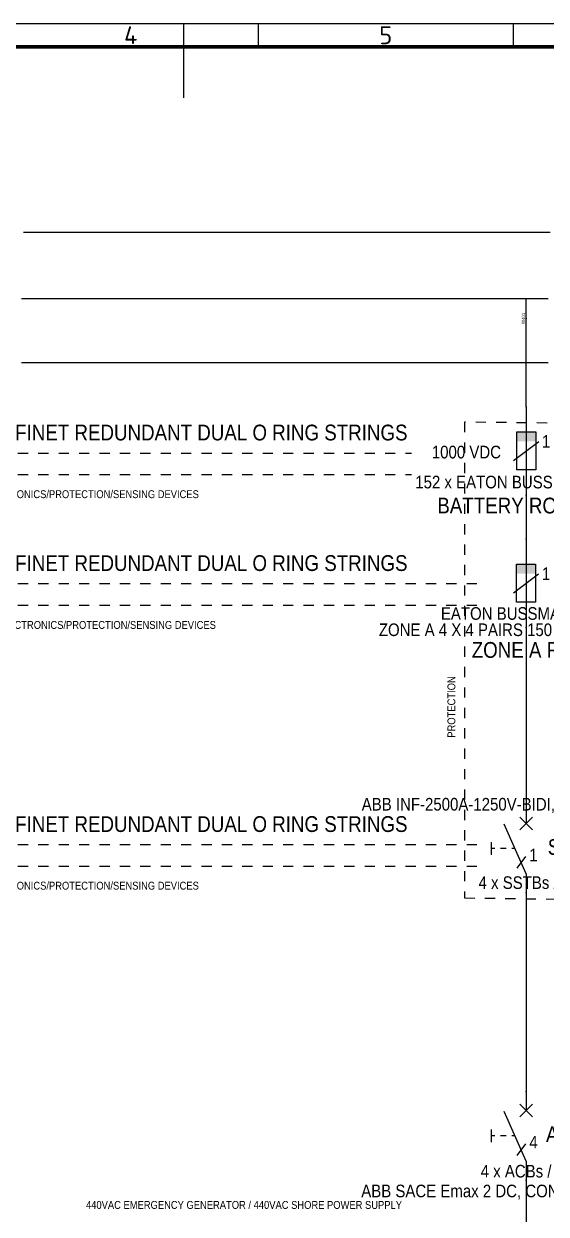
# Paper-space layout 'Layout1' of a CAD drawing. Header units: millimetres. Extents: x 340 to 1181, y -1 to 593.
# Drawn here: x 519.5 to 621.9, y 353.1 to 586.5 of the extents above; entities that cross this region are included whole.
import ezdxf
from ezdxf.enums import TextEntityAlignment as Align

# ---------------------------------------------------------------- set-up
doc = ezdxf.new("R2010")
doc.units = ezdxf.units.MM
doc.linetypes.add('DASHED', pattern=[4, 2, -2])
doc.layers.add('00_Paper_Layout_ Text', color=7, linetype='Continuous')
doc.layers.add('SLEHTI1', color=7, linetype='Continuous')
doc.layers.add('00_Paper_Layout_Thick', color=7, linetype='Continuous', lineweight=70)
doc.layers.add('00_Paper_Layout_Thin', color=7, linetype='Continuous', lineweight=25)
doc.styles.add('ELECTRICAL_GENERAL', font='arial.ttf', dxfattribs={"width": 0.85})
doc.styles.add('ELECTRICAL_ID', font='arial.ttf', dxfattribs={"width": 0.85})
doc.styles.add('S000 H00', font='isocpeur.ttf')

# ---------------------------------------------------------------- blocks, each defined once
blk = doc.blocks.new('C-Job Border A1 LANDSCAPE')
at = {"layer": '00_Paper_Layout_Thick'}
blk.add_line((830.25, 583), (21, 583), dxfattribs=at)
at = {"layer": '00_Paper_Layout_Thin'}
for p, q in [((834.75, 587.5), (16.5, 587.5)), ((211, 587.5), (211, 573)), ((225.63, 587.5), (225.63, 583)), ((275.63, 587.5), (275.63, 583))]:
    blk.add_line(p, q, dxfattribs=at)
at = {"layer": '00_Paper_Layout_ Text', "style": 'S000 H00'}
for s, p in [('4', (200.63, 585.25)), ('5', (250.63, 585.25))]:
    blk.add_text(s, height=3.5, dxfattribs=at).set_placement(p, align=Align.MIDDLE_CENTER)
blk = doc.blocks.new('IECSLD_0402')
at = {"color": 0, "linetype": 'Continuous', "lineweight": -3}
for p, q in [((0, 0), (0, -3)), ((0, -11), (-3.5, -3.12)), ((-5.5, -8), (-5.5, -6)), ((0, -11), (0, -14))]:
    blk.add_line(p, q, dxfattribs=at)
at = {"color": 7, "linetype": 'Continuous', "lineweight": -3}
for p, q in [((-1, -4), (1, -2)), ((-1, -2), (1, -4)), ((-5, -7), (-5.5, -7)), ((-3.2, -7), (-4.1, -7)), ((-1.78, -7), (-2.3, -7)), ((-0.13, -8.25), (-1.5, -10.09))]:
    blk.add_line(p, q, dxfattribs=at)
at = {"color": 0, "linetype": 'Continuous', "lineweight": -3}
for p in [(0, 0), (0, -14)]:
    blk.add_point(p, dxfattribs=at)
at = {"color": 7, "lineweight": -3, "width": 0.85}
for tag, height, style, flags, p in [('E_OBJECTID', 2.5, 'ELECTRICAL_ID', 8, (-7.5, -1)), ('E_ELPOSID', 2.5, 'ELECTRICAL_ID', 8, (-7.5, -4.5)), ('E_AA', 2, 'ELECTRICAL_GENERAL', 8, (-7.5, -12)), ('E_OVERCURRENTPROTECTIONTYPE', 2, 'ELECTRICAL_GENERAL', 9, (-7.5, -15)), ('E_OVERCURRENTPROTECTION', 2, 'ELECTRICAL_GENERAL', 9, (-7.5, -18)), ('E_FRAMESIZE', 2, 'ELECTRICAL_GENERAL', 9, (-7.5, -21)), ('E_ELEC1', 2, 'ELECTRICAL_GENERAL', 8, (-7.5, -24)), ('E_ELEC2', 2, 'ELECTRICAL_GENERAL', 8, (-7.5, -27))]:
    blk.add_attdef(tag, text='', height=height, dxfattribs=dict(at, style=style, flags=flags)).set_placement(p, align=Align.RIGHT)
at = {"color": 7, "lineweight": -3, "style": 'ELECTRICAL_GENERAL', "width": 0.85, "flags": 8}
blk.add_attdef('E_PHASE', (2, -1), '', height=1.5, dxfattribs=at)
at = {"color": 7, "lineweight": -3, "style": 'ELECTRICAL_ID', "width": 0.85, "flags": 9}
blk.add_attdef('E_GROUPNUMBER', text='', height=1.5, dxfattribs=at).set_placement((-2, -1), align=Align.TOP_RIGHT)
at = {"color": 7, "lineweight": -3, "style": 'ELECTRICAL_ID', "width": 0.85}
blk.add_attdef('E_ID', text='', height=2.5, dxfattribs=at).set_placement((-7.5, -8), align=Align.RIGHT)
at = {"color": 7, "lineweight": -3, "style": 'ELECTRICAL_GENERAL', "width": 0.85, "flags": 8}
blk.add_attdef('E_POLES', text='', height=2, dxfattribs=at).set_placement((0.5, -8), align=Align.MIDDLE_LEFT)
blk = doc.blocks.new('KAAPELIN1')
at = {"color": 7, "linetype": 'ByBlock', "lineweight": -3}
blk.add_point((0, 0), dxfattribs=at)
at = {"color": 7, "lineweight": -3, "width": 0.85}
for tag, height, style, p in [('E_ID', 2.5, 'ELECTRICAL_ID', (0, 1)), ('E_TYPE', 2, 'ELECTRICAL_GENERAL', (0, -3))]:
    blk.add_attdef(tag, text='', height=height, dxfattribs=dict(at, style=style)).set_placement(p, align=Align.CENTER)
at = {"color": 7, "lineweight": -3, "style": 'ELECTRICAL_GENERAL', "width": 0.85}
for tag, flags, p in [('E_FROM_LOCATION', 1, (0, -6)), ('E_FROM_ID', 1, (0, -9)), ('E_TO_LOCATION', 1, (0, -12)), ('E_LENGTH', 1, (0, -18)), ('E_TO_ID', 1, (0, -15)), ('E_REMARKS', 1, (0, -21)), ('E_SUPPLIER', 9, (0, -30)), ('E_CLASS', 1, (0, -27)), ('E_ITEM', 1, (0, -24)), ('E_INSTALLER', 9, (0, -33)), ('E_VOLTAGE', 9, (0, -36))]:
    blk.add_attdef(tag, text='', height=2, dxfattribs=dict(at, flags=flags)).set_placement(p, align=Align.CENTER)
blk = doc.blocks.new('IECSLD_0201')
at = {"color": 0, "linetype": 'Continuous', "lineweight": -3}
for p, q in [((0, 0), (0, -14)), ((-1.5, -10), (-1.5, -4)), ((-1.5, -4), (1.5, -4)), ((1.5, -4), (1.5, -10)), ((1.5, -10), (-1.5, -10))]:
    blk.add_line(p, q, dxfattribs=at)
at = {"color": 7, "linetype": 'Continuous', "lineweight": -3}
blk.add_line((-2, -8.5), (2, -5.5), dxfattribs=at)
at = {"color": 0, "linetype": 'Continuous', "lineweight": -3}
for p in [(0, 0), (0, -14)]:
    blk.add_point(p, dxfattribs=at)
at = {"color": 0, "lineweight": -3}
blk.add_solid([(-1.5, -5.5), (1.5, -5.5), (-1.5, -4), (1.5, -4)], dxfattribs=at)
at = {"color": 7, "lineweight": -3, "width": 0.85}
for tag, height, style, flags, p in [('E_OBJECTID', 2.5, 'ELECTRICAL_ID', 8, (-4, -1)), ('E_ELPOSID', 2.5, 'ELECTRICAL_ID', 8, (-4, -4.5)), ('E_AA', 2, 'ELECTRICAL_GENERAL', 8, (-4, -12)), ('E_OVERCURRENTPROTECTIONTYPE', 2, 'ELECTRICAL_GENERAL', 9, (-4, -15)), ('E_OVERCURRENTPROTECTION', 2, 'ELECTRICAL_GENERAL', 9, (-4, -18)), ('E_FRAMESIZE', 2, 'ELECTRICAL_GENERAL', 9, (-4, -21)), ('E_ELEC1', 2, 'ELECTRICAL_GENERAL', 8, (-4, -24)), ('E_ELEC2', 2, 'ELECTRICAL_GENERAL', 8, (-4, -27))]:
    blk.add_attdef(tag, text='', height=height, dxfattribs=dict(at, style=style, flags=flags)).set_placement(p, align=Align.RIGHT)
at = {"color": 7, "lineweight": -3, "style": 'ELECTRICAL_GENERAL', "width": 0.85, "flags": 8}
blk.add_attdef('E_PHASE', (2, -1), '', height=1.5, dxfattribs=at)
at = {"color": 7, "lineweight": -3, "style": 'ELECTRICAL_ID', "width": 0.85, "flags": 9}
blk.add_attdef('E_GROUPNUMBER', text='', height=1.5, dxfattribs=at).set_placement((-2, -1), align=Align.TOP_RIGHT)
at = {"color": 7, "lineweight": -3, "style": 'ELECTRICAL_ID', "width": 0.85}
blk.add_attdef('E_ID', text='', height=2.5, dxfattribs=at).set_placement((-4, -8), align=Align.RIGHT)
at = {"color": 7, "lineweight": -3, "style": 'ELECTRICAL_GENERAL', "width": 0.85, "flags": 8}
blk.add_attdef('E_POLES', text='', height=2, dxfattribs=at).set_placement((2.5, -5.5), align=Align.MIDDLE_LEFT)

psp = doc.layouts.get("Layout1")

# ---------------------------------------------------------------- linework, layer by layer
at = {"layer": 'SLEHTI1', "color": 175, "linetype": 'DASHED', "lineweight": -3}
for p, q in [((402.3, 502.35), (595.47, 502.35)), ((402.3, 498.11), (595.47, 498.11)), ((402.3, 476.77), (609.42, 476.77)), ((402.3, 472.52), (609.42, 472.52)), ((402.3, 425.6), (609.23, 425.6)), ((402.3, 421.36), (609.23, 421.36))]:
    psp.add_line(p, q, dxfattribs=at)
at = {"layer": 'SLEHTI1', "color": 3, "linetype": 'Continuous', "lineweight": -3}
for points in [[(519.39, 545.63), (520.26, 545.63), (521.14, 545.63), (522.01, 545.63), (522.89, 545.63), (523.36, 545.63), (523.76, 545.63), (524.64, 545.63), (525.51, 545.63), (526.39, 545.63), (527.26, 545.63), (527.69, 545.63), (528.14, 545.63), (529.01, 545.63), (529.89, 545.63), (530.76, 545.63), (531.64, 545.63), (532.02, 545.63), (532.51, 545.63), (533.39, 545.63), (534.26, 545.63), (535.14, 545.63), (536.01, 545.63), (536.35, 545.63), (536.89, 545.63), (537.76, 545.63), (538.64, 545.63), (539.51, 545.63), (540.39, 545.63), (540.68, 545.63), (541.26, 545.63), (542.14, 545.63), (543.01, 545.63), (543.89, 545.63), (544.76, 545.63), (545.01, 545.63), (545.64, 545.63), (546.51, 545.63), (547.39, 545.63), (548.26, 545.63), (549.14, 545.63), (549.34, 545.63), (550.01, 545.63), (550.89, 545.63), (551.76, 545.63), (552.64, 545.63), (553.51, 545.63), (553.67, 545.63), (554.39, 545.63), (555.26, 545.63), (556.14, 545.63), (557.01, 545.63), (557.89, 545.63), (558, 545.63), (558.76, 545.63), (559.64, 545.63), (560.51, 545.63), (561.39, 545.63), (562.26, 545.63), (562.34, 545.63), (563.14, 545.63), (564.01, 545.63), (564.89, 545.63), (565.76, 545.63), (566.64, 545.63), (566.67, 545.63), (567.51, 545.63), (568.39, 545.63), (569.26, 545.63), (570.14, 545.63), (571, 545.63), (571.01, 545.63), (571.89, 545.63), (572.76, 545.63), (573.64, 545.63), (574.51, 545.63), (575.33, 545.63), (575.39, 545.63), (576.26, 545.63), (577.14, 545.63), (578.01, 545.63), (578.89, 545.63), (579.66, 545.63), (579.76, 545.63), (580.64, 545.63), (581.51, 545.63), (582.39, 545.63), (583.26, 545.63), (583.99, 545.63), (584.14, 545.63), (585.01, 545.63), (585.89, 545.63), (586.76, 545.63), (587.64, 545.63), (588.32, 545.63), (588.51, 545.63), (589.39, 545.63), (590.26, 545.63), (591.14, 545.63), (592.01, 545.63), (592.65, 545.63), (592.89, 545.63), (593.76, 545.63), (594.64, 545.63), (595.51, 545.63), (596.39, 545.63), (596.98, 545.63), (597.26, 545.63), (598.14, 545.63), (599.01, 545.63), (599.89, 545.63), (600.76, 545.63), (601.32, 545.63), (601.64, 545.63), (602.51, 545.63), (603.39, 545.63), (604.26, 545.63), (605.14, 545.63), (605.65, 545.63), (606.01, 545.63), (606.89, 545.63), (607.76, 545.63), (608.64, 545.63), (609.51, 545.63), (609.98, 545.63), (610.39, 545.63), (611.26, 545.63), (612.14, 545.63), (613.01, 545.63), (613.89, 545.63), (614.31, 545.63), (614.76, 545.63), (615.64, 545.63), (616.51, 545.63), (617.39, 545.63), (618.26, 545.63), (618.64, 545.63), (619.14, 545.63), (620.01, 545.63), (620.89, 545.63), (621.76, 545.63), (622.64, 545.63)], [(519.04, 532.61), (519.91, 532.61), (520.79, 532.61), (521.66, 532.61), (522.54, 532.61), (523.01, 532.61), (523.41, 532.61), (524.29, 532.61), (525.16, 532.61), (526.04, 532.61), (526.91, 532.61), (527.34, 532.61), (527.79, 532.61), (528.66, 532.61), (529.54, 532.61), (530.41, 532.61), (531.29, 532.61), (531.67, 532.61), (532.16, 532.61), (533.04, 532.61), (533.91, 532.61), (534.79, 532.61), (535.66, 532.61), (536, 532.61), (536.54, 532.61), (537.41, 532.61), (538.29, 532.61), (539.16, 532.61), (540.04, 532.61), (540.33, 532.61), (540.91, 532.61), (541.79, 532.61), (542.66, 532.61), (543.54, 532.61), (544.41, 532.61), (544.66, 532.61), (545.29, 532.61), (546.16, 532.61), (547.04, 532.61), (547.91, 532.61), (548.79, 532.61), (548.99, 532.61), (549.66, 532.61), (550.54, 532.61), (551.41, 532.61), (552.29, 532.61), (553.16, 532.61), (553.32, 532.61), (554.04, 532.61), (554.91, 532.61), (555.79, 532.61), (556.66, 532.61), (557.54, 532.61), (557.65, 532.61), (558.41, 532.61), (559.29, 532.61), (560.16, 532.61), (561.04, 532.61), (561.91, 532.61), (561.99, 532.61), (562.79, 532.61), (563.66, 532.61), (564.54, 532.61), (565.41, 532.61), (566.29, 532.61), (566.32, 532.61), (567.16, 532.61), (568.04, 532.61), (568.91, 532.61), (569.79, 532.61), (570.65, 532.61), (570.66, 532.61), (571.54, 532.61), (572.41, 532.61), (573.29, 532.61), (574.16, 532.61), (574.98, 532.61), (575.04, 532.61), (575.91, 532.61), (576.79, 532.61), (577.66, 532.61), (578.54, 532.61), (579.31, 532.61), (579.41, 532.61), (580.29, 532.61), (581.16, 532.61), (582.04, 532.61), (582.91, 532.61), (583.64, 532.61), (583.79, 532.61), (584.66, 532.61), (585.54, 532.61), (586.41, 532.61), (587.29, 532.61), (587.97, 532.61), (588.16, 532.61), (589.04, 532.61), (589.91, 532.61), (590.79, 532.61), (591.66, 532.61), (592.3, 532.61), (592.54, 532.61), (593.41, 532.61), (594.29, 532.61), (595.16, 532.61), (596.04, 532.61), (596.63, 532.61), (596.91, 532.61), (597.79, 532.61), (598.66, 532.61), (599.54, 532.61), (600.41, 532.61), (600.96, 532.61), (601.29, 532.61), (602.16, 532.61), (603.04, 532.61), (603.91, 532.61), (604.79, 532.61), (605.3, 532.61), (605.66, 532.61), (606.54, 532.61), (607.41, 532.61), (608.29, 532.61), (609.16, 532.61), (609.63, 532.61), (610.04, 532.61), (610.91, 532.61), (611.79, 532.61), (612.66, 532.61), (613.54, 532.61), (613.96, 532.61), (614.41, 532.61), (615.29, 532.61), (616.16, 532.61), (617.04, 532.61), (617.91, 532.61), (618.29, 532.61), (618.79, 532.61), (619.66, 532.61), (620.54, 532.61), (621.41, 532.61), (622.29, 532.61)], [(519.03, 520.09), (519.9, 520.09), (520.78, 520.09), (521.65, 520.09), (522.53, 520.09), (523, 520.09), (523.4, 520.09), (524.28, 520.09), (525.15, 520.09), (526.03, 520.09), (526.9, 520.09), (527.33, 520.09), (527.78, 520.09), (528.65, 520.09), (529.53, 520.09), (530.4, 520.09), (531.28, 520.09), (531.66, 520.09), (532.15, 520.09), (533.03, 520.09), (533.9, 520.09), (534.78, 520.09), (535.65, 520.09), (535.99, 520.09), (536.53, 520.09), (537.4, 520.09), (538.28, 520.09), (539.15, 520.09), (540.03, 520.09), (540.32, 520.09), (540.9, 520.09), (541.78, 520.09), (542.65, 520.09), (543.53, 520.09), (544.4, 520.09), (544.65, 520.09), (545.28, 520.09), (546.15, 520.09), (547.03, 520.09), (547.9, 520.09), (548.78, 520.09), (548.98, 520.09), (549.65, 520.09), (550.53, 520.09), (551.4, 520.09), (552.28, 520.09), (553.15, 520.09), (553.31, 520.09), (554.03, 520.09), (554.9, 520.09), (555.78, 520.09), (556.65, 520.09), (557.53, 520.09), (557.65, 520.09), (558.4, 520.09), (559.28, 520.09), (560.15, 520.09), (561.03, 520.09), (561.9, 520.09), (561.98, 520.09), (562.78, 520.09), (563.65, 520.09), (564.53, 520.09), (565.4, 520.09), (566.28, 520.09), (566.31, 520.09), (567.15, 520.09), (568.03, 520.09), (568.9, 520.09), (569.78, 520.09), (570.64, 520.09), (570.65, 520.09), (571.53, 520.09), (572.4, 520.09), (573.28, 520.09), (574.15, 520.09), (574.97, 520.09), (575.03, 520.09), (575.9, 520.09), (576.78, 520.09), (577.65, 520.09), (578.53, 520.09), (579.3, 520.09), (579.4, 520.09), (580.28, 520.09), (581.15, 520.09), (582.03, 520.09), (582.9, 520.09), (583.63, 520.09), (583.78, 520.09), (584.65, 520.09), (585.53, 520.09), (586.4, 520.09), (587.28, 520.09), (587.96, 520.09), (588.15, 520.09), (589.03, 520.09), (589.9, 520.09), (590.78, 520.09), (591.65, 520.09), (592.29, 520.09), (592.53, 520.09), (593.4, 520.09), (594.28, 520.09), (595.15, 520.09), (596.03, 520.09), (596.62, 520.09), (596.9, 520.09), (597.78, 520.09), (598.65, 520.09), (599.53, 520.09), (600.4, 520.09), (600.96, 520.09), (601.28, 520.09), (602.15, 520.09), (603.03, 520.09), (603.9, 520.09), (604.78, 520.09), (605.29, 520.09), (605.65, 520.09), (606.53, 520.09), (607.4, 520.09), (608.28, 520.09), (609.15, 520.09), (609.62, 520.09), (610.03, 520.09), (610.9, 520.09), (611.78, 520.09), (612.65, 520.09), (613.53, 520.09), (613.95, 520.09), (614.4, 520.09), (615.28, 520.09), (616.15, 520.09), (617.03, 520.09), (617.9, 520.09), (618.28, 520.09), (618.78, 520.09), (619.65, 520.09), (620.53, 520.09), (621.4, 520.09), (622.28, 520.09)]]:
    psp.add_lwpolyline(points, dxfattribs=at)
at = {"layer": 'SLEHTI1', "color": 1, "linetype": 'Continuous', "lineweight": -3}
for points in [[(617.97, 511.43), (617.97, 532.61), (617.97, 532.61)], [(617.97, 511.43), (617.97, 532.61), (617.97, 532.61)], [(617.97, 494.11), (617.97, 485.49), (617.93, 485.49)], [(617.93, 468.17), (617.93, 433.47), (617.97, 433.47)], [(617.97, 416.15), (617.97, 377.17)], [(617.97, 359.85), (617.97, 329.53)]]:
    psp.add_lwpolyline(points, dxfattribs=at)
at = {"layer": 'SLEHTI1', "color": 6, "linetype": 'DASHED', "lineweight": -3}
psp.add_lwpolyline([(605.86, 508.41), (605.86, 415.14), (630.07, 414.85), (630.07, 508.12)], close=True, dxfattribs=at)

# ---------------------------------------------------------------- block references
at = {"layer": '00_Paper_Layout_Thin'}
psp.add_blockref('C-Job Border A1 LANDSCAPE', (339.8, -1.01), dxfattribs=at)
at = {"layer": 'SLEHTI1', "color": 1, "linetype": 'Continuous', "lineweight": -3, "xscale": 0.25, "yscale": 0.25, "zscale": 0.25, "rotation": 90}
psp.add_blockref('KAAPELIN1', (617.97, 528.75), dxfattribs=at).add_auto_attribs({'E_ID': 'W401'})
at = {"layer": 'SLEHTI1', "color": 1, "linetype": 'Continuous', "lineweight": -3}
ref = psp.add_blockref('IECSLD_0201', (617.97, 511.43), dxfattribs=dict(at, xscale=1.237436867076458, yscale=1.237436867076458, zscale=1.237436867076458))
ref.add_attrib('E_ID', 'BATTERY ROOM FUSE', dxfattribs={"layer": '0', "color": 7, "lineweight": -3, "height": 3.0936, "style": 'ELECTRICAL_ID', "width": 0.85}).set_placement((640.74, 490.51), align=Align.RIGHT)
ref.add_attrib('E_ELEC1', '152 x EATON BUSSMANN 170M SERIES', dxfattribs={"layer": '0', "color": 7, "lineweight": -3, "height": 2.4749, "style": 'ELECTRICAL_GENERAL', "width": 0.85}).set_placement((651.57, 495.42), align=Align.RIGHT)
ref.add_attrib('E_ELEC2', '1000 VDC', dxfattribs={"layer": '0', "color": 7, "lineweight": -3, "height": 2.475, "style": 'ELECTRICAL_GENERAL', "width": 0.85}).set_placement((613.02, 501.3), align=Align.RIGHT)
ref.add_attrib('E_POLES', '1', dxfattribs={"layer": '0', "color": 7, "lineweight": -3, "height": 2.47, "style": 'ELECTRICAL_GENERAL', "width": 0.85}).set_placement((621.06, 504.63), align=Align.MIDDLE_LEFT)
ref = psp.add_blockref('IECSLD_0201', (617.93, 485.49), dxfattribs=dict(at, xscale=1.237436867076458, yscale=1.237436867076458, zscale=1.237436867076458))
ref.add_attrib('E_ID', 'ZONE A FUSE', dxfattribs={"layer": '0', "color": 7, "lineweight": -3, "height": 3.0936, "style": 'ELECTRICAL_ID', "width": 0.85}).set_placement((631.77, 462.21), align=Align.RIGHT)
ref.add_attrib('E_ELEC1', 'EATON BUSSMANN SIZE 3 FLUSH END', dxfattribs={"layer": '0', "color": 7, "lineweight": -3, "height": 2.4749, "style": 'ELECTRICAL_GENERAL', "width": 0.85}).set_placement((656.1, 469.66), align=Align.RIGHT)
ref.add_attrib('E_ELEC2', 'ZONE A 4 X 4 PAIRS 150 kA INTERRUPT CAPACITY, HIGH SPEED DC FUSES', dxfattribs={"layer": '0', "color": 7, "lineweight": -3, "height": 2.4749, "style": 'ELECTRICAL_GENERAL', "width": 0.85}).set_placement((695.86, 466.47), align=Align.RIGHT)
ref.add_attrib('E_POLES', '1', dxfattribs={"layer": '0', "color": 7, "lineweight": -3, "height": 2.47, "style": 'ELECTRICAL_GENERAL', "width": 0.85}).set_placement((621.02, 478.69), align=Align.MIDDLE_LEFT)
ref = psp.add_blockref('IECSLD_0402', (617.97, 433.47), dxfattribs=dict(at, xscale=1.237436867076458, yscale=1.237436867076458, zscale=1.237436867076458))
ref.add_attrib('E_ID', 'SSTB', dxfattribs={"layer": '0', "color": 7, "lineweight": -3, "height": 3.094, "style": 'ELECTRICAL_ID', "width": 0.85}).set_placement((631.78, 423.57), align=Align.RIGHT)
ref.add_attrib('E_ELEC1', '4 x SSTBs / ROOM', dxfattribs={"layer": '0', "color": 7, "lineweight": -3, "height": 2.4749, "style": 'ELECTRICAL_GENERAL', "width": 0.85}).set_placement((634.09, 416.9), align=Align.RIGHT)
ref.add_attrib('E_ELEC2', 'ABB INF-2500A-1250V-BIDI, ABB SACE INFINITUS SERIES', dxfattribs={"layer": '0', "color": 7, "lineweight": -3, "height": 2.4749, "style": 'ELECTRICAL_GENERAL', "width": 0.85}).set_placement((665.9, 432.27), align=Align.RIGHT)
ref.add_attrib('E_POLES', '1', dxfattribs={"layer": '0', "color": 7, "lineweight": -3, "height": 2.47, "style": 'ELECTRICAL_GENERAL', "width": 0.85}).set_placement((618.58, 423.57), align=Align.MIDDLE_LEFT)
ref = psp.add_blockref('IECSLD_0402', (617.97, 377.17), dxfattribs=dict(at, xscale=1.237436867076458, yscale=1.237436867076458, zscale=1.237436867076458))
ref.add_attrib('E_ID', 'ACB', dxfattribs={"layer": '0', "color": 7, "lineweight": -3, "height": 3.094, "style": 'ELECTRICAL_ID', "width": 0.85}).set_placement((629.4, 367.27), align=Align.RIGHT)
ref.add_attrib('E_ELEC1', '4 x ACBs / ROOM', dxfattribs={"layer": '0', "color": 7, "lineweight": -3, "height": 2.4749, "style": 'ELECTRICAL_GENERAL', "width": 0.85}).set_placement((632.88, 360.34), align=Align.RIGHT)
ref.add_attrib('E_ELEC2', 'ABB SACE Emax 2 DC, CONTINOUS RATED CURRENT 2500 A, 4 POLES / DC PAIR WITH DIGITAL PROCESSOR', dxfattribs={"layer": '0', "color": 7, "lineweight": -3, "height": 2.4749, "style": 'ELECTRICAL_GENERAL', "width": 0.85}).set_placement((739.92, 356.46), align=Align.RIGHT)
ref.add_attrib('E_POLES', '4', dxfattribs={"layer": '0', "color": 7, "lineweight": -3, "height": 2.47, "style": 'ELECTRICAL_GENERAL', "width": 0.85}).set_placement((618.58, 367.27), align=Align.MIDDLE_LEFT)

# ---------------------------------------------------------------- texts
at = {"layer": 'SLEHTI1', "color": 175, "lineweight": -3, "style": 'ELECTRICAL_GENERAL', "width": 0.85}
for s, height, p in [('STANDARD SHIELDED ETHERNET PROFINET REDUNDANT DUAL O RING STRINGS', 3.0936, (448.37, 504.82)), ('FOR ALL 440VAC POWER ELECTRONICS/PROTECTION/SENSING DEVICES', 1.5468, (487.86, 493.51)), ('STANDARD SHIELDED ETHERNET PROFINET REDUNDANT DUAL O RING STRINGS', 3.0936, (448.37, 479.23)), ('FOR ALL 440VAC/220VAC POWER ELECTRONICS/PROTECTION/SENSING DEVICES', 1.5468, (483.85, 467.88)), ('STANDARD SHIELDED ETHERNET PROFINET REDUNDANT DUAL O RING STRINGS', 3.0936, (448.37, 428.07)), ('FOR ALL 220VAC POWER ELECTRONICS/PROTECTION/SENSING DEVICES', 1.5468, (487.86, 416.77))]:
    psp.add_text(s, height=height, dxfattribs=at).set_placement(p)
at = {"layer": 'SLEHTI1', "color": 6, "lineweight": -3, "style": 'ELECTRICAL_GENERAL', "width": 0.85}
psp.add_text('PROTECTION', height=1.547, rotation=90, dxfattribs=at).set_placement((604.07, 446.55))
at = {"layer": 'SLEHTI1', "color": 52, "lineweight": -3, "style": 'ELECTRICAL_GENERAL', "width": 0.85}
psp.add_text('440VAC EMERGENCY GENERATOR / 440VAC SHORE POWER SUPPLY', height=1.5468, dxfattribs=at).set_placement((531.66, 354.19))

doc.saveas('drawing.dxf')
